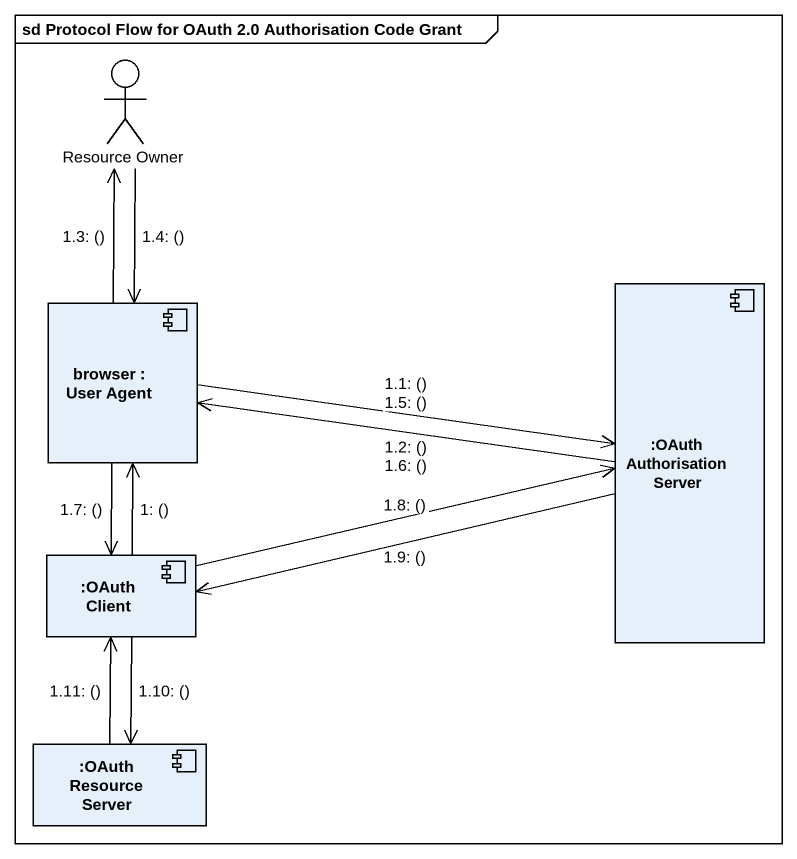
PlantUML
@startuml
mainframe sd Protocol Flow for OAuth 2.0 Authorisation Code Grant
actor "Resource Owner" as Resource_Owner
component "browser : User Agent" as browser
component ":OAuth Authorisation Server" as OAuth_Authorisation_Server
component ":OAuth Client" as OAuth_Client
component ":OAuth Resource Server" as OAuth_Resource_Server
OAuth_Client -up-> browser : 1: ()
browser -right-> OAuth_Authorisation_Server : 1.1: ()\n1.5: ()
OAuth_Authorisation_Server -left-> browser : 1.2: ()\n1.6: ()
browser -up-> Resource_Owner : 1.3: ()
Resource_Owner --> browser : 1.4: ()
browser --> OAuth_Client : 1.7: ()
OAuth_Client -right-> OAuth_Authorisation_Server : 1.8: ()
OAuth_Authorisation_Server -left-> OAuth_Client : 1.9: ()
OAuth_Client --> OAuth_Resource_Server : 1.10: ()
OAuth_Resource_Server -up-> OAuth_Client : 1.11: ()
@enduml
